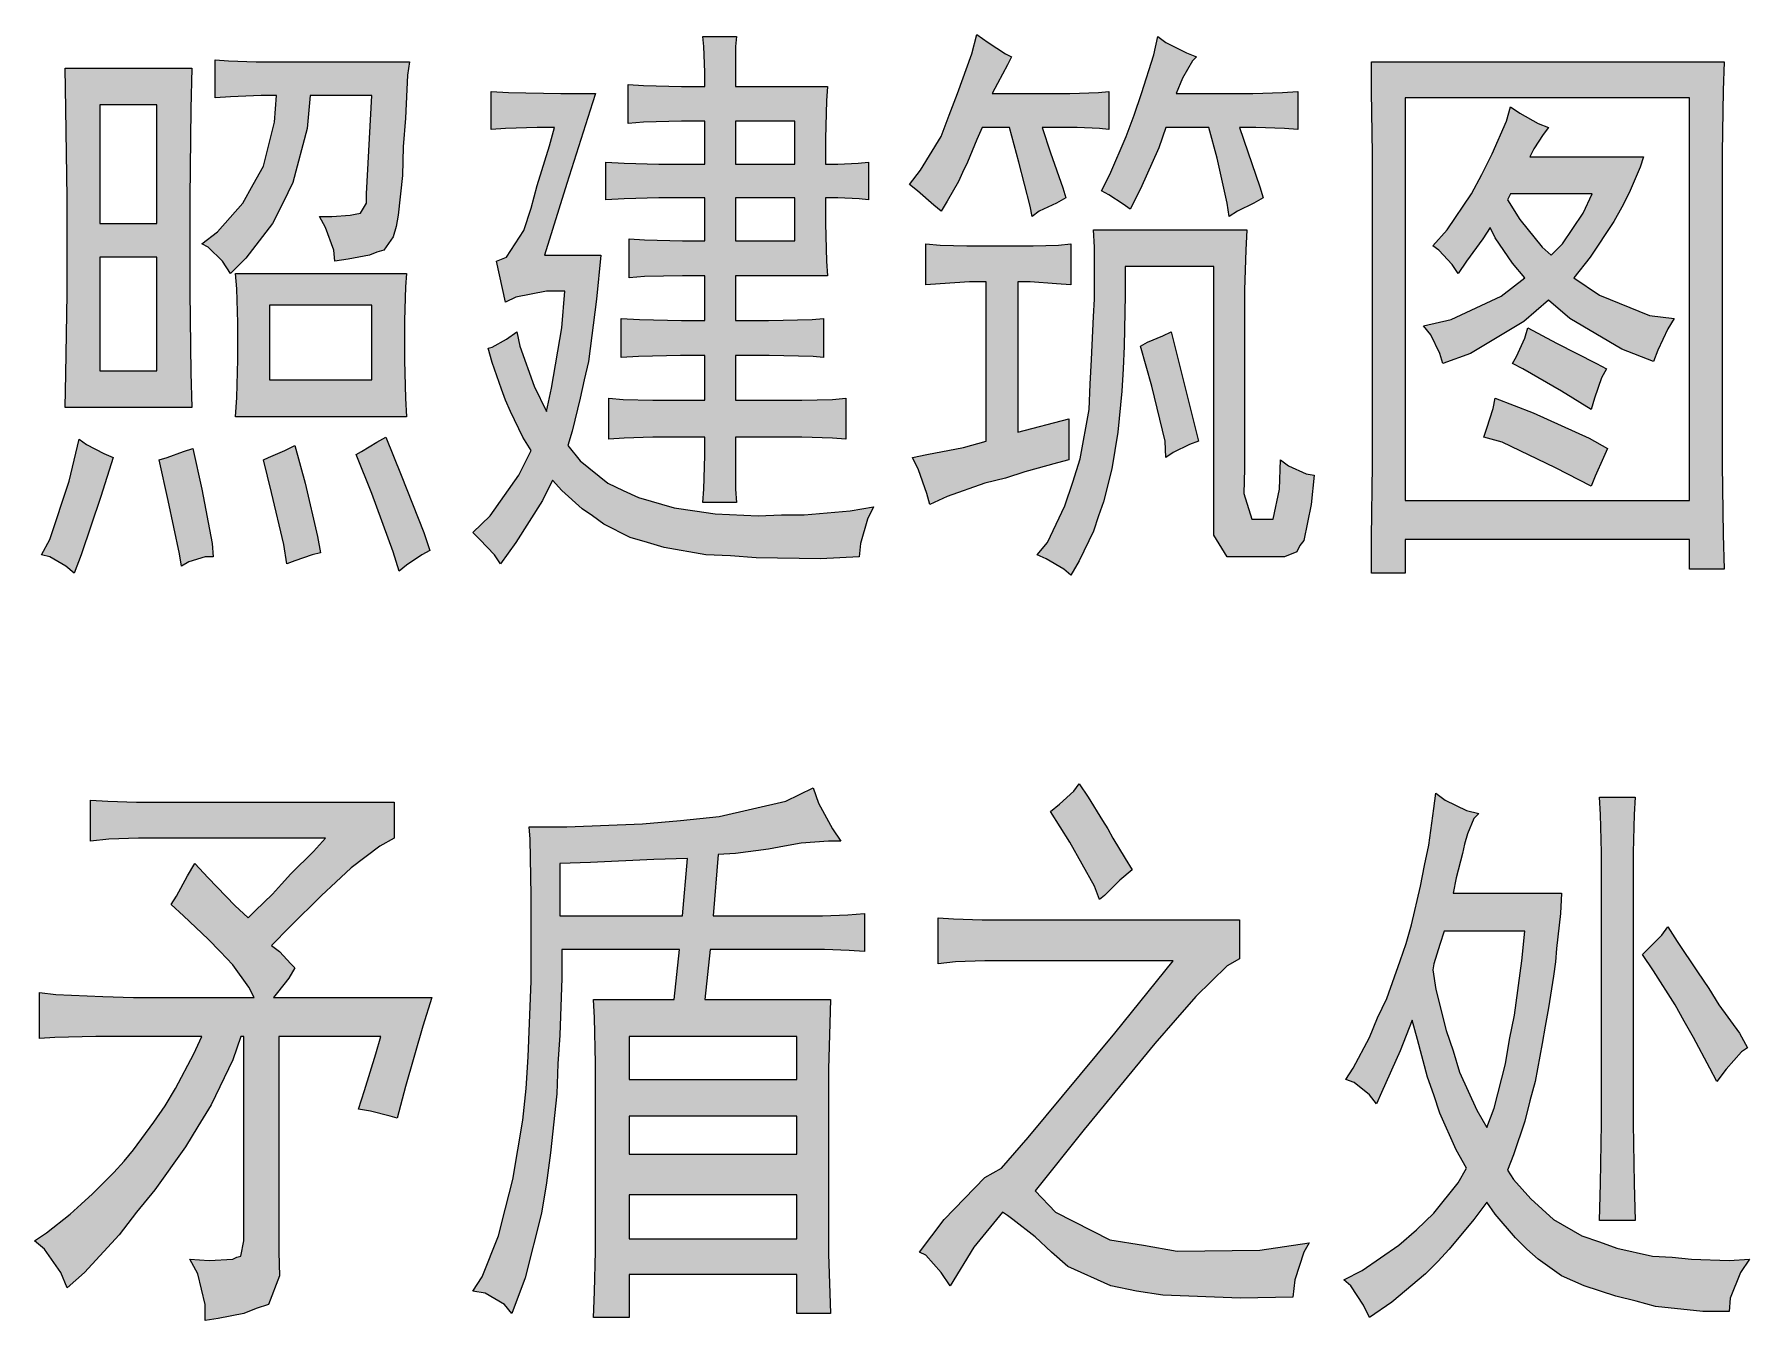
# Model space of a CAD drawing. Header units: millimetres. Extents: x 568 to 57335, y 85 to 28579.
# Drawn here: x 57279.77 to 57292.52, y 28331.09 to 28340.65 of the extents above; entities that cross this region are included whole.
import ezdxf

# ---------------------------------------------------------------- set-up
doc = ezdxf.new("R2010")
doc.units = ezdxf.units.MM

msp = doc.modelspace()

# ---------------------------------------------------------------- hatches: boundary and pattern name
h = msp.add_hatch(color=0)
h.paths.add_polyline_path([(57284.758, 28340.263), (57284.758, 28340.369), (57284.75, 28340.559), (57284.743, 28340.635), (57284.993, 28340.635), (57284.986, 28340.559), (57284.986, 28340.369), (57284.986, 28340.263), (57285.669, 28340.263), (57285.662, 28340.157), (57285.654, 28339.876), (57285.654, 28339.686), (57285.745, 28339.686), (57285.897, 28339.693), (57285.973, 28339.701), (57285.973, 28339.42), (57285.905, 28339.427), (57285.745, 28339.435), (57285.654, 28339.435), (57285.654, 28339.245), (57285.662, 28338.964), (57285.669, 28338.857), (57284.986, 28338.857), (57284.986, 28338.523), (57285.229, 28338.523), (57285.555, 28338.531), (57285.639, 28338.538), (57285.639, 28338.25), (57285.563, 28338.257), (57285.236, 28338.265), (57284.986, 28338.265), (57284.986, 28337.931), (57285.366, 28337.931), (57285.479, 28337.931), (57285.707, 28337.938), (57285.806, 28337.946), (57285.806, 28337.642), (57285.707, 28337.649), (57285.479, 28337.657), (57285.366, 28337.657), (57284.986, 28337.657), (57284.986, 28337.52), (57284.986, 28337.27), (57284.993, 28337.171), (57284.743, 28337.171), (57284.75, 28337.27), (57284.758, 28337.52), (57284.758, 28337.657), (57284.461, 28337.657), (57284.37, 28337.657), (57284.157, 28337.649), (57284.044, 28337.642), (57284.044, 28337.946), (57284.15, 28337.938), (57284.37, 28337.931), (57284.477, 28337.931), (57284.758, 28337.931), (57284.758, 28338.265), (57284.575, 28338.265), (57284.264, 28338.257), (57284.135, 28338.25), (57284.135, 28338.538), (57284.271, 28338.531), (57284.583, 28338.523), (57284.758, 28338.523), (57284.758, 28338.857), (57284.591, 28338.857), (57284.309, 28338.85), (57284.195, 28338.842), (57284.195, 28339.131), (57284.309, 28339.123), (57284.591, 28339.116), (57284.758, 28339.116), (57284.758, 28339.435), (57284.53, 28339.435), (57284.416, 28339.435), (57284.157, 28339.427), (57284.021, 28339.42), (57284.021, 28339.701), (57284.157, 28339.693), (57284.416, 28339.686), (57284.53, 28339.686), (57284.758, 28339.686), (57284.758, 28340.005), (57284.583, 28340.005), (57284.302, 28339.997), (57284.188, 28339.989), (57284.188, 28340.278), (57284.302, 28340.271), (57284.583, 28340.263)])
h.paths.add_polyline_path([(57285.426, 28339.116), (57285.426, 28339.435), (57284.986, 28339.435), (57284.986, 28339.116)])
h.paths.add_polyline_path([(57285.426, 28339.686), (57285.426, 28340.005), (57284.986, 28340.005), (57284.986, 28339.686)])
h = msp.add_hatch(color=0)
h.dxf.hatch_style = 2
h.paths.add_polyline_path([(57287.037, 28340.483), (57287.007, 28340.423), (57286.931, 28340.286), (57286.893, 28340.21), (57287.341, 28340.21), (57287.47, 28340.21), (57287.683, 28340.217), (57287.759, 28340.225), (57287.759, 28339.944), (57287.69, 28339.951), (57287.523, 28339.959), (57287.417, 28339.959), (57287.265, 28339.959), (57287.326, 28339.769), (57287.417, 28339.511), (57287.44, 28339.435), (57287.371, 28339.397), (57287.242, 28339.336), (57287.189, 28339.298), (57287.174, 28339.374), (57287.09, 28339.701), (57287.022, 28339.959), (57286.817, 28339.959), (57286.779, 28339.868), (57286.71, 28339.701), (57286.672, 28339.625), (57286.642, 28339.556), (57286.558, 28339.412), (57286.513, 28339.336), (57286.46, 28339.382), (57286.338, 28339.488), (57286.277, 28339.534), (57286.361, 28339.64), (57286.513, 28339.891), (57286.574, 28340.05), (57286.634, 28340.21), (57286.741, 28340.506), (57286.779, 28340.65), (57286.862, 28340.59), (57286.991, 28340.506)])
h = msp.add_hatch(color=0)
h.dxf.hatch_style = 2
h.paths.add_polyline_path([(57287.918, 28339.351), (57287.865, 28339.389), (57287.759, 28339.458), (57287.706, 28339.488), (57287.766, 28339.61), (57287.888, 28339.891), (57287.949, 28340.05), (57288.002, 28340.21), (57288.093, 28340.499), (57288.123, 28340.635), (57288.184, 28340.59), (57288.336, 28340.514), (57288.412, 28340.483), (57288.382, 28340.453), (57288.306, 28340.324), (57288.26, 28340.21), (57288.716, 28340.21), (57288.83, 28340.21), (57289.05, 28340.217), (57289.164, 28340.225), (57289.164, 28339.944), (57289.065, 28339.951), (57288.853, 28339.959), (57288.731, 28339.959), (57288.792, 28339.777), (57288.883, 28339.518), (57288.906, 28339.435), (57288.838, 28339.397), (57288.716, 28339.336), (57288.655, 28339.298), (57288.64, 28339.397), (57288.564, 28339.731), (57288.503, 28339.959), (57288.184, 28339.959), (57288.131, 28339.807), (57287.994, 28339.503)])
h = msp.add_hatch(color=0)
h.dxf.hatch_style = 2
h.paths.add_polyline_path([(57282.007, 28338.964), (57282, 28339.047), (57281.939, 28339.215), (57281.893, 28339.298), (57281.985, 28339.298), (57282.121, 28339.306), (57282.159, 28339.313), (57282.197, 28339.321), (57282.243, 28339.397), (57282.243, 28339.465), (57282.281, 28340.195), (57281.825, 28340.195), (57281.802, 28339.951), (57281.696, 28339.549), (57281.62, 28339.397), (57281.544, 28339.245), (57281.346, 28338.987), (57281.232, 28338.873), (57281.172, 28338.964), (57281.065, 28339.07), (57281.02, 28339.093), (57281.134, 28339.184), (57281.324, 28339.397), (57281.4, 28339.534), (57281.476, 28339.67), (57281.559, 28339.997), (57281.574, 28340.195), (57281.46, 28340.195), (57281.232, 28340.187), (57281.118, 28340.179), (57281.118, 28340.461), (57281.217, 28340.453), (57281.422, 28340.445), (57281.521, 28340.445), (57282.562, 28340.445), (57282.547, 28340.347), (57282.532, 28340.027), (57282.516, 28339.815), (57282.509, 28339.602), (57282.478, 28339.306), (57282.463, 28339.222), (57282.44, 28339.146), (57282.372, 28339.047), (57282.319, 28339.032), (57282.266, 28339.009), (57282.106, 28338.979)])
h = msp.add_hatch(color=0)
h.paths.add_polyline_path([(57280.944, 28340.4), (57280.936, 28340.096), (57280.929, 28339.435), (57280.929, 28339.078), (57280.929, 28338.736), (57280.936, 28338.136), (57280.944, 28337.877), (57280.002, 28337.877), (57280.009, 28338.128), (57280.017, 28338.721), (57280.017, 28339.078), (57280.017, 28339.435), (57280.009, 28340.096), (57280.002, 28340.4)])
h.paths.add_polyline_path([(57280.685, 28339.245), (57280.685, 28340.126), (57280.26, 28340.126), (57280.26, 28339.245)])
h.paths.add_polyline_path([(57280.685, 28338.151), (57280.685, 28338.994), (57280.26, 28338.994), (57280.26, 28338.151)])
h = msp.add_hatch(color=0)
h.paths.add_polyline_path([(57292.332, 28340.445), (57292.325, 28340.233), (57292.317, 28339.769), (57292.317, 28339.518), (57292.317, 28337.71), (57292.317, 28337.452), (57292.325, 28336.935), (57292.332, 28336.677), (57292.074, 28336.677), (57292.074, 28336.897), (57289.962, 28336.897), (57289.962, 28336.647), (57289.711, 28336.647), (57289.711, 28336.912), (57289.719, 28337.452), (57289.719, 28337.725), (57289.719, 28339.518), (57289.719, 28339.762), (57289.711, 28340.225), (57289.711, 28340.445)])
h.paths.add_polyline_path([(57292.074, 28337.186), (57292.074, 28340.179), (57289.962, 28340.179), (57289.962, 28337.186)])
h = msp.add_hatch(color=0)
h.dxf.hatch_style = 2
h.paths.add_polyline_path([(57283.945, 28340.21), (57283.922, 28340.141), (57283.732, 28339.541), (57283.565, 28339.009), (57283.983, 28339.009), (57283.952, 28338.683), (57283.892, 28338.219), (57283.861, 28338.083), (57283.831, 28337.946), (57283.77, 28337.703), (57283.74, 28337.596), (57283.831, 28337.482), (57284.036, 28337.315), (57284.15, 28337.262), (57284.264, 28337.209), (57284.53, 28337.133), (57284.682, 28337.11), (57284.834, 28337.087), (57285.153, 28337.072), (57285.328, 28337.08), (57285.495, 28337.08), (57285.837, 28337.11), (57286.011, 28337.14), (57285.966, 28337.049), (57285.913, 28336.867), (57285.905, 28336.768), (57285.616, 28336.753), (57285.138, 28336.761), (57284.948, 28336.776), (57284.765, 28336.783), (57284.454, 28336.837), (57284.332, 28336.875), (57284.203, 28336.912), (57284.006, 28337.011), (57283.922, 28337.072), (57283.846, 28337.125), (57283.694, 28337.262), (57283.626, 28337.338), (57283.55, 28337.186), (57283.352, 28336.875), (57283.238, 28336.715), (57283.193, 28336.783), (57283.086, 28336.897), (57283.033, 28336.95), (57283.162, 28337.072), (57283.375, 28337.376), (57283.466, 28337.558), (57283.405, 28337.657), (57283.314, 28337.847), (57283.276, 28337.931), (57283.246, 28338.014), (57283.177, 28338.212), (57283.147, 28338.318), (57283.177, 28338.326), (57283.284, 28338.386), (57283.36, 28338.44), (57283.383, 28338.333), (57283.489, 28338.037), (57283.58, 28337.847), (57283.618, 28338.022), (57283.694, 28338.47), (57283.717, 28338.743), (57283.58, 28338.743), (57283.352, 28338.698), (57283.276, 28338.66), (57283.208, 28338.964), (57283.284, 28338.994), (57283.413, 28339.192), (57283.466, 28339.359), (57283.512, 28339.526), (57283.603, 28339.822), (57283.641, 28339.959), (57283.512, 28339.959), (57283.276, 28339.951), (57283.17, 28339.944), (57283.17, 28340.225), (57283.299, 28340.217), (57283.686, 28340.21)])
h = msp.add_hatch(color=0)
h.paths.add_polyline_path([(57291.026, 28339.959), (57290.988, 28339.906), (57290.919, 28339.8), (57290.889, 28339.739), (57291.732, 28339.739), (57291.709, 28339.663), (57291.626, 28339.473), (57291.573, 28339.366), (57291.512, 28339.26), (57291.337, 28338.994), (57291.216, 28338.842), (57291.406, 28338.713), (57291.778, 28338.561), (57291.96, 28338.538), (57291.915, 28338.462), (57291.839, 28338.303), (57291.808, 28338.219), (57291.573, 28338.31), (57291.185, 28338.538), (57291.026, 28338.675), (57290.843, 28338.516), (57290.448, 28338.28), (57290.243, 28338.204), (57290.22, 28338.28), (57290.152, 28338.417), (57290.099, 28338.485), (57290.304, 28338.531), (57290.676, 28338.706), (57290.851, 28338.842), (57290.76, 28338.949), (57290.631, 28339.139), (57290.593, 28339.215), (57290.539, 28339.131), (57290.418, 28338.964), (57290.357, 28338.873), (57290.311, 28338.941), (57290.213, 28339.047), (57290.167, 28339.078), (57290.273, 28339.199), (57290.456, 28339.465), (57290.532, 28339.61), (57290.608, 28339.762), (57290.714, 28340.005), (57290.745, 28340.111), (57290.813, 28340.065), (57290.95, 28339.989)])
h.paths.add_polyline_path([(57290.722, 28339.42), (57290.813, 28339.275), (57290.98, 28339.07), (57291.048, 28339.009), (57291.132, 28339.093), (57291.284, 28339.321), (57291.352, 28339.465), (57290.745, 28339.465)])
h = msp.add_hatch(color=0)
h.dxf.hatch_style = 2
h.paths.add_polyline_path([(57288.784, 28339.199), (57288.777, 28339.047), (57288.769, 28338.751), (57288.769, 28338.607), (57288.769, 28337.422), (57288.762, 28337.239), (57288.822, 28337.049), (57288.883, 28337.049), (57288.936, 28337.049), (57288.982, 28337.049), (57289.028, 28337.27), (57289.035, 28337.49), (57289.096, 28337.444), (57289.225, 28337.384), (57289.286, 28337.376), (57289.263, 28337.156), (57289.21, 28336.89), (57289.179, 28336.852), (57289.157, 28336.806), (57289.065, 28336.768), (57289.012, 28336.768), (57288.746, 28336.768), (57288.64, 28336.768), (57288.541, 28336.928), (57288.541, 28337.087), (57288.541, 28338.926), (57287.88, 28338.926), (57287.88, 28338.713), (57287.873, 28338.333), (57287.865, 28338.166), (57287.857, 28337.999), (57287.827, 28337.695), (57287.804, 28337.558), (57287.782, 28337.422), (57287.721, 28337.178), (57287.683, 28337.072), (57287.645, 28336.958), (57287.538, 28336.738), (57287.478, 28336.631), (57287.424, 28336.677), (57287.295, 28336.753), (57287.227, 28336.783), (57287.303, 28336.875), (57287.432, 28337.148), (57287.493, 28337.323), (57287.546, 28337.497), (57287.614, 28337.862), (57287.622, 28338.052), (57287.63, 28338.234), (57287.645, 28338.554), (57287.652, 28338.683), (57287.652, 28338.812), (57287.652, 28339.07), (57287.645, 28339.199)])
h = msp.add_hatch(color=0)
h.dxf.hatch_style = 2
h.paths.add_polyline_path([(57287.113, 28339.078), (57287.197, 28339.078), (57287.386, 28339.085), (57287.478, 28339.093), (57287.478, 28338.789), (57287.371, 28338.797), (57287.174, 28338.812), (57287.083, 28338.812), (57287.083, 28337.695), (57287.462, 28337.794), (57287.462, 28337.695), (57287.462, 28337.543), (57287.462, 28337.49), (57287.379, 28337.467), (57287.136, 28337.399), (57286.991, 28337.353), (57286.839, 28337.315), (57286.558, 28337.216), (57286.429, 28337.156), (57286.406, 28337.239), (57286.346, 28337.414), (57286.3, 28337.505), (57286.406, 28337.528), (57286.68, 28337.581), (57286.847, 28337.627), (57286.847, 28338.812), (57286.725, 28338.812), (57286.505, 28338.797), (57286.399, 28338.789), (57286.399, 28339.093), (57286.505, 28339.085), (57286.703, 28339.078), (57286.794, 28339.078)])
h = msp.add_hatch(color=0)
h.paths.add_polyline_path([(57282.539, 28338.873), (57282.532, 28338.774), (57282.524, 28338.523), (57282.524, 28338.371), (57282.524, 28338.227), (57282.532, 28337.946), (57282.539, 28337.809), (57281.27, 28337.809), (57281.278, 28337.953), (57281.286, 28338.234), (57281.286, 28338.371), (57281.286, 28338.508), (57281.278, 28338.759), (57281.27, 28338.873)])
h.paths.add_polyline_path([(57282.281, 28338.083), (57282.281, 28338.637), (57281.521, 28338.637), (57281.521, 28338.083)])
h = msp.add_hatch(color=0)
h.dxf.hatch_style = 2
h.paths.add_polyline_path([(57288.427, 28337.627), (57288.359, 28337.604), (57288.237, 28337.543), (57288.184, 28337.505), (57288.177, 28337.627), (57288.078, 28338.037), (57287.994, 28338.333), (57288.047, 28338.364), (57288.161, 28338.409), (57288.222, 28338.44)])
h = msp.add_hatch(color=0)
h.dxf.hatch_style = 2
h.paths.add_polyline_path([(57290.874, 28338.47), (57291.086, 28338.356), (57291.383, 28338.204), (57291.459, 28338.166), (57291.421, 28338.098), (57291.368, 28337.946), (57291.345, 28337.862), (57291.124, 28337.999), (57290.836, 28338.166), (57290.76, 28338.204), (57290.79, 28338.257), (57290.851, 28338.394)])
h = msp.add_hatch(color=0)
h.dxf.hatch_style = 2
h.paths.add_polyline_path([(57290.631, 28337.946), (57290.912, 28337.839), (57291.33, 28337.649), (57291.466, 28337.573), (57291.436, 28337.505), (57291.375, 28337.368), (57291.345, 28337.292), (57291.079, 28337.429), (57290.684, 28337.619), (57290.547, 28337.657), (57290.57, 28337.725), (57290.615, 28337.87)])
h = msp.add_hatch(color=0)
h.dxf.hatch_style = 2
h.paths.add_polyline_path([(57280.359, 28337.505), (57280.268, 28337.216), (57280.123, 28336.783), (57280.07, 28336.647), (57280.009, 28336.7), (57279.888, 28336.768), (57279.827, 28336.783), (57279.888, 28336.897), (57280.032, 28337.33), (57280.108, 28337.642), (57280.161, 28337.604), (57280.29, 28337.535)])
h = msp.add_hatch(color=0)
h.dxf.hatch_style = 2
h.paths.add_polyline_path([(57282.486, 28336.662), (57282.44, 28336.806), (57282.281, 28337.239), (57282.167, 28337.528), (57282.205, 28337.551), (57282.319, 28337.619), (57282.387, 28337.657), (57282.501, 28337.376), (57282.668, 28336.95), (57282.714, 28336.814), (57282.653, 28336.783), (57282.539, 28336.707)])
h = msp.add_hatch(color=0)
h.dxf.hatch_style = 2
h.paths.add_polyline_path([(57280.951, 28337.573), (57281.02, 28337.27), (57281.096, 28336.867), (57281.103, 28336.768), (57281.043, 28336.768), (57280.921, 28336.73), (57280.868, 28336.7), (57280.853, 28336.791), (57280.769, 28337.186), (57280.701, 28337.49), (57280.761, 28337.505), (57280.883, 28337.551)])
h = msp.add_hatch(color=0)
h.dxf.hatch_style = 2
h.paths.add_polyline_path([(57281.901, 28336.799), (57281.84, 28336.783), (57281.711, 28336.738), (57281.65, 28336.715), (57281.628, 28336.859), (57281.536, 28337.247), (57281.476, 28337.49), (57281.514, 28337.505), (57281.635, 28337.558), (57281.711, 28337.596), (57281.787, 28337.315), (57281.878, 28336.92)])
h = msp.add_hatch(color=0)
h.paths.add_polyline_path([(57283.451, 28334.762), (57283.732, 28334.762), (57284.294, 28334.785), (57284.575, 28334.808), (57284.864, 28334.838), (57285.358, 28334.952), (57285.563, 28335.051), (57285.601, 28334.937), (57285.707, 28334.747), (57285.768, 28334.656), (57285.677, 28334.656), (57285.472, 28334.641), (57285.35, 28334.618), (57285.229, 28334.595), (57284.986, 28334.565), (57284.856, 28334.557), (57284.818, 28334.101), (57285.563, 28334.101), (57285.631, 28334.101), (57285.821, 28334.109), (57285.943, 28334.117), (57285.943, 28333.835), (57285.829, 28333.843), (57285.647, 28333.851), (57285.578, 28333.851), (57284.796, 28333.851), (57284.758, 28333.478), (57285.692, 28333.478), (57285.685, 28333.304), (57285.677, 28332.962), (57285.677, 28332.802), (57285.677, 28331.723), (57285.677, 28331.587), (57285.685, 28331.298), (57285.692, 28331.146), (57285.441, 28331.146), (57285.441, 28331.435), (57284.195, 28331.435), (57284.195, 28331.116), (57283.93, 28331.116), (57283.937, 28331.306), (57283.945, 28331.609), (57283.945, 28331.723), (57283.945, 28332.802), (57283.945, 28333.007), (57283.937, 28333.342), (57283.93, 28333.478), (57284.53, 28333.478), (57284.568, 28333.851), (57283.694, 28333.851), (57283.694, 28333.638), (57283.679, 28333.213), (57283.664, 28333), (57283.656, 28332.779), (57283.61, 28332.339), (57283.58, 28332.118), (57283.542, 28331.891), (57283.421, 28331.412), (57283.322, 28331.146), (57283.269, 28331.214), (57283.124, 28331.298), (57283.033, 28331.313), (57283.101, 28331.419), (57283.223, 28331.723), (57283.276, 28331.929), (57283.329, 28332.141), (57283.405, 28332.582), (57283.428, 28332.817), (57283.443, 28333.053), (57283.466, 28333.615), (57283.466, 28333.934), (57283.466, 28334.253), (57283.459, 28334.671)])
h.paths.add_polyline_path([(57285.441, 28331.701), (57285.441, 28332.027), (57284.195, 28332.027), (57284.195, 28331.701)])
h.paths.add_polyline_path([(57285.441, 28332.886), (57285.441, 28333.205), (57284.195, 28333.205), (57284.195, 28332.886)])
h.paths.add_polyline_path([(57284.591, 28334.101), (57284.629, 28334.527), (57284.378, 28334.519), (57283.907, 28334.496), (57283.679, 28334.489), (57283.679, 28334.101)])
h.paths.add_polyline_path([(57285.441, 28332.331), (57285.441, 28332.612), (57284.195, 28332.612), (57284.195, 28332.331)])
h = msp.add_hatch(color=0)
h.dxf.hatch_style = 2
h.paths.add_polyline_path([(57287.69, 28334.223), (57287.652, 28334.322), (57287.47, 28334.648), (57287.326, 28334.876), (57287.394, 28334.93), (57287.5, 28335.028), (57287.538, 28335.081), (57287.607, 28334.983), (57287.713, 28334.808), (57287.751, 28334.747), (57287.789, 28334.679), (57287.88, 28334.527), (57287.933, 28334.443), (57287.842, 28334.367), (57287.728, 28334.253)])
h = msp.add_hatch(color=0)
h.paths.add_polyline_path([(57290.509, 28334.861), (57290.471, 28334.823), (57290.425, 28334.709), (57290.403, 28334.633), (57290.387, 28334.565), (57290.342, 28334.383), (57290.319, 28334.269), (57291.124, 28334.269), (57291.117, 28334.117), (57291.086, 28333.858), (57291.079, 28333.76), (57291.064, 28333.653), (57291.026, 28333.418), (57291.003, 28333.281), (57290.98, 28333.152), (57290.927, 28332.871), (57290.889, 28332.726), (57290.851, 28332.574), (57290.767, 28332.324), (57290.722, 28332.21), (57290.767, 28332.141), (57290.896, 28331.997), (57290.98, 28331.921), (57291.064, 28331.845), (57291.276, 28331.723), (57291.406, 28331.678), (57291.535, 28331.632), (57291.801, 28331.571), (57291.945, 28331.564), (57292.089, 28331.549), (57292.37, 28331.541), (57292.522, 28331.549), (57292.454, 28331.45), (57292.378, 28331.26), (57292.37, 28331.161), (57292.173, 28331.161), (57291.823, 28331.199), (57291.679, 28331.237), (57291.527, 28331.275), (57291.292, 28331.351), (57291.208, 28331.389), (57291.124, 28331.427), (57290.95, 28331.549), (57290.866, 28331.625), (57290.783, 28331.708), (57290.631, 28331.883), (57290.57, 28331.974), (57290.471, 28331.845), (57290.289, 28331.625), (57290.205, 28331.533), (57290.114, 28331.442), (57289.863, 28331.23), (57289.696, 28331.116), (57289.651, 28331.207), (57289.559, 28331.351), (57289.506, 28331.397), (57289.643, 28331.465), (57289.916, 28331.655), (57290.046, 28331.769), (57290.175, 28331.891), (57290.357, 28332.118), (57290.418, 28332.225), (57290.342, 28332.362), (57290.22, 28332.635), (57290.175, 28332.772), (57290.129, 28332.901), (57290.053, 28333.182), (57290.015, 28333.326), (57289.924, 28333.099), (57289.787, 28332.787), (57289.749, 28332.703), (57289.696, 28332.772), (57289.582, 28332.863), (57289.521, 28332.886), (57289.575, 28332.969), (57289.696, 28333.197), (57289.757, 28333.342), (57289.825, 28333.486), (57289.924, 28333.767), (57289.97, 28333.896), (57290.008, 28334.033), (57290.076, 28334.322), (57290.106, 28334.474), (57290.137, 28334.626), (57290.175, 28334.899), (57290.19, 28335.013), (57290.258, 28334.96), (57290.418, 28334.884)])
h.paths.add_polyline_path([(57290.167, 28333.699), (57290.19, 28333.554), (57290.266, 28333.25), (57290.319, 28333.099), (57290.365, 28332.939), (57290.494, 28332.658), (57290.57, 28332.529), (57290.623, 28332.673), (57290.707, 28333), (57290.737, 28333.182), (57290.775, 28333.364), (57290.828, 28333.767), (57290.851, 28333.987), (57290.251, 28333.987), (57290.22, 28333.889), (57290.175, 28333.744)])
h = msp.add_hatch(color=0)
h.dxf.hatch_style = 2
h.paths.add_polyline_path([(57291.671, 28334.983), (57291.664, 28334.854), (57291.656, 28334.572), (57291.656, 28334.421), (57291.656, 28332.734), (57291.656, 28332.559), (57291.664, 28332.111), (57291.671, 28331.837), (57291.406, 28331.837), (57291.413, 28332.111), (57291.421, 28332.559), (57291.421, 28332.734), (57291.421, 28334.421), (57291.421, 28334.572), (57291.413, 28334.854), (57291.406, 28334.983)])
h = msp.add_hatch(color=0)
h.dxf.hatch_style = 2
h.paths.add_polyline_path([(57281.59, 28333.205), (57281.59, 28331.602), (57281.597, 28331.427), (57281.514, 28331.214), (57281.422, 28331.184), (57281.331, 28331.146), (57281.141, 28331.108), (57281.043, 28331.093), (57281.043, 28331.214), (57280.989, 28331.442), (57280.929, 28331.549), (57281.073, 28331.541), (57281.248, 28331.549), (57281.278, 28331.564), (57281.308, 28331.571), (57281.331, 28331.685), (57281.331, 28331.792), (57281.331, 28333.205), (57281.308, 28333.205), (57281.248, 28333.03), (57281.088, 28332.696), (57280.989, 28332.536), (57280.898, 28332.384), (57280.67, 28332.065), (57280.533, 28331.898), (57280.404, 28331.731), (57280.146, 28331.45), (57280.017, 28331.336), (57279.971, 28331.45), (57279.85, 28331.625), (57279.774, 28331.685), (57279.865, 28331.746), (57280.04, 28331.883), (57280.123, 28331.959), (57280.207, 28332.035), (57280.366, 28332.194), (57280.442, 28332.278), (57280.511, 28332.362), (57280.663, 28332.567), (57280.746, 28332.688), (57280.822, 28332.817), (57280.959, 28333.076), (57281.02, 28333.205), (57280.412, 28333.205), (57280.23, 28333.205), (57279.926, 28333.197), (57279.812, 28333.19), (57279.812, 28333.532), (57279.933, 28333.516), (57280.283, 28333.501), (57280.511, 28333.494), (57281.407, 28333.494), (57281.369, 28333.57), (57281.248, 28333.737), (57281.156, 28333.835), (57281.065, 28333.927), (57280.883, 28334.101), (57280.792, 28334.185), (57280.83, 28334.246), (57280.913, 28334.398), (57280.967, 28334.489), (57281.065, 28334.383), (57281.263, 28334.177), (57281.362, 28334.086), (57281.415, 28334.139), (57281.544, 28334.261), (57281.612, 28334.337), (57281.681, 28334.413), (57281.848, 28334.58), (57281.939, 28334.679), (57280.64, 28334.679), (57280.549, 28334.679), (57280.328, 28334.671), (57280.192, 28334.656), (57280.192, 28334.96), (57280.321, 28334.952), (57280.533, 28334.945), (57280.625, 28334.945), (57282.448, 28334.945), (57282.448, 28334.679), (57282.342, 28334.618), (57282.129, 28334.458), (57282.015, 28334.352), (57281.909, 28334.253), (57281.673, 28334.018), (57281.536, 28333.881), (57281.597, 28333.835), (57281.681, 28333.744), (57281.711, 28333.714), (57281.666, 28333.638), (57281.582, 28333.532), (57281.552, 28333.494), (57282.729, 28333.494), (57282.661, 28333.281), (57282.532, 28332.833), (57282.471, 28332.597), (57282.418, 28332.612), (57282.273, 28332.65), (57282.182, 28332.665), (57282.228, 28332.802), (57282.311, 28333.076), (57282.349, 28333.205)])
h = msp.add_hatch(color=0)
h.dxf.hatch_style = 2
h.paths.add_polyline_path([(57286.931, 28333.767), (57286.839, 28333.767), (57286.619, 28333.76), (57286.49, 28333.744), (57286.49, 28334.086), (57286.604, 28334.079), (57286.817, 28334.071), (57286.923, 28334.071), (57288.731, 28334.071), (57288.731, 28333.782), (57288.64, 28333.729), (57288.405, 28333.501), (57288.253, 28333.326), (57288.101, 28333.152), (57287.576, 28332.514), (57287.212, 28332.058), (57287.364, 28331.898), (57287.766, 28331.693), (57288.017, 28331.655), (57288.268, 28331.609), (57288.883, 28331.617), (57289.248, 28331.67), (57289.21, 28331.602), (57289.141, 28331.397), (57289.126, 28331.268), (57288.739, 28331.26), (57288.161, 28331.283), (57287.964, 28331.313), (57287.774, 28331.351), (57287.455, 28331.495), (57287.333, 28331.602), (57287.212, 28331.716), (57287.045, 28331.845), (57287.007, 28331.875), (57286.969, 28331.898), (57286.756, 28331.64), (57286.581, 28331.351), (57286.513, 28331.45), (57286.399, 28331.579), (57286.353, 28331.602), (57286.536, 28331.845), (57286.839, 28332.156), (57286.961, 28332.225), (57287.159, 28332.453), (57287.804, 28333.228), (57288.237, 28333.767)])
h = msp.add_hatch(color=0)
h.dxf.hatch_style = 2
h.paths.add_polyline_path([(57291.915, 28334.018), (57291.983, 28333.911), (57292.135, 28333.684), (57292.218, 28333.562), (57292.294, 28333.44), (57292.446, 28333.228), (57292.507, 28333.121), (57292.462, 28333.091), (57292.348, 28332.962), (57292.279, 28332.871), (57292.226, 28332.969), (57292.104, 28333.197), (57292.036, 28333.319), (57291.968, 28333.44), (57291.808, 28333.691), (57291.725, 28333.813), (57291.77, 28333.858), (57291.869, 28333.957)])

# ---------------------------------------------------------------- linework, layer by layer
at = {"color": 0, "lineweight": 0}
for points in [[(57284.758, 28340.263), (57284.758, 28340.369), (57284.75, 28340.559), (57284.743, 28340.635), (57284.993, 28340.635), (57284.986, 28340.559), (57284.986, 28340.369), (57284.986, 28340.263), (57285.669, 28340.263), (57285.662, 28340.157), (57285.654, 28339.876), (57285.654, 28339.686), (57285.745, 28339.686), (57285.897, 28339.693), (57285.973, 28339.701), (57285.973, 28339.42), (57285.905, 28339.427), (57285.745, 28339.435), (57285.654, 28339.435), (57285.654, 28339.245), (57285.662, 28338.964), (57285.669, 28338.857), (57284.986, 28338.857), (57284.986, 28338.523), (57285.229, 28338.523), (57285.555, 28338.531), (57285.639, 28338.538), (57285.639, 28338.25), (57285.563, 28338.257), (57285.236, 28338.265), (57284.986, 28338.265), (57284.986, 28337.931), (57285.366, 28337.931), (57285.479, 28337.931), (57285.707, 28337.938), (57285.806, 28337.946), (57285.806, 28337.642), (57285.707, 28337.649), (57285.479, 28337.657), (57285.366, 28337.657), (57284.986, 28337.657), (57284.986, 28337.52), (57284.986, 28337.27), (57284.993, 28337.171), (57284.743, 28337.171), (57284.75, 28337.27), (57284.758, 28337.52), (57284.758, 28337.657), (57284.461, 28337.657), (57284.37, 28337.657), (57284.157, 28337.649), (57284.044, 28337.642), (57284.044, 28337.946), (57284.15, 28337.938), (57284.37, 28337.931), (57284.477, 28337.931), (57284.758, 28337.931), (57284.758, 28338.265), (57284.575, 28338.265), (57284.264, 28338.257), (57284.135, 28338.25), (57284.135, 28338.538), (57284.271, 28338.531), (57284.583, 28338.523), (57284.758, 28338.523), (57284.758, 28338.857), (57284.591, 28338.857), (57284.309, 28338.85), (57284.195, 28338.842), (57284.195, 28339.131), (57284.309, 28339.123), (57284.591, 28339.116), (57284.758, 28339.116), (57284.758, 28339.435), (57284.53, 28339.435), (57284.416, 28339.435), (57284.157, 28339.427), (57284.021, 28339.42), (57284.021, 28339.701), (57284.157, 28339.693), (57284.416, 28339.686), (57284.53, 28339.686), (57284.758, 28339.686), (57284.758, 28340.005), (57284.583, 28340.005), (57284.302, 28339.997), (57284.188, 28339.989), (57284.188, 28340.278), (57284.302, 28340.271), (57284.583, 28340.263)], [(57287.037, 28340.483), (57287.007, 28340.423), (57286.931, 28340.286), (57286.893, 28340.21), (57287.341, 28340.21), (57287.47, 28340.21), (57287.683, 28340.217), (57287.759, 28340.225), (57287.759, 28339.944), (57287.69, 28339.951), (57287.523, 28339.959), (57287.417, 28339.959), (57287.265, 28339.959), (57287.326, 28339.769), (57287.417, 28339.511), (57287.44, 28339.435), (57287.371, 28339.397), (57287.242, 28339.336), (57287.189, 28339.298), (57287.174, 28339.374), (57287.09, 28339.701), (57287.022, 28339.959), (57286.817, 28339.959), (57286.779, 28339.868), (57286.71, 28339.701), (57286.672, 28339.625), (57286.642, 28339.556), (57286.558, 28339.412), (57286.513, 28339.336), (57286.46, 28339.382), (57286.338, 28339.488), (57286.277, 28339.534), (57286.361, 28339.64), (57286.513, 28339.891), (57286.574, 28340.05), (57286.634, 28340.21), (57286.741, 28340.506), (57286.779, 28340.65), (57286.862, 28340.59), (57286.991, 28340.506)], [(57287.918, 28339.351), (57287.865, 28339.389), (57287.759, 28339.458), (57287.706, 28339.488), (57287.766, 28339.61), (57287.888, 28339.891), (57287.949, 28340.05), (57288.002, 28340.21), (57288.093, 28340.499), (57288.123, 28340.635), (57288.184, 28340.59), (57288.336, 28340.514), (57288.412, 28340.483), (57288.382, 28340.453), (57288.306, 28340.324), (57288.26, 28340.21), (57288.716, 28340.21), (57288.83, 28340.21), (57289.05, 28340.217), (57289.164, 28340.225), (57289.164, 28339.944), (57289.065, 28339.951), (57288.853, 28339.959), (57288.731, 28339.959), (57288.792, 28339.777), (57288.883, 28339.518), (57288.906, 28339.435), (57288.838, 28339.397), (57288.716, 28339.336), (57288.655, 28339.298), (57288.64, 28339.397), (57288.564, 28339.731), (57288.503, 28339.959), (57288.184, 28339.959), (57288.131, 28339.807), (57287.994, 28339.503)], [(57282.007, 28338.964), (57282, 28339.047), (57281.939, 28339.215), (57281.893, 28339.298), (57281.985, 28339.298), (57282.121, 28339.306), (57282.159, 28339.313), (57282.197, 28339.321), (57282.243, 28339.397), (57282.243, 28339.465), (57282.281, 28340.195), (57281.825, 28340.195), (57281.802, 28339.951), (57281.696, 28339.549), (57281.62, 28339.397), (57281.544, 28339.245), (57281.346, 28338.987), (57281.232, 28338.873), (57281.172, 28338.964), (57281.065, 28339.07), (57281.02, 28339.093), (57281.134, 28339.184), (57281.324, 28339.397), (57281.4, 28339.534), (57281.476, 28339.67), (57281.559, 28339.997), (57281.574, 28340.195), (57281.46, 28340.195), (57281.232, 28340.187), (57281.118, 28340.179), (57281.118, 28340.461), (57281.217, 28340.453), (57281.422, 28340.445), (57281.521, 28340.445), (57282.562, 28340.445), (57282.547, 28340.347), (57282.532, 28340.027), (57282.516, 28339.815), (57282.509, 28339.602), (57282.478, 28339.306), (57282.463, 28339.222), (57282.44, 28339.146), (57282.372, 28339.047), (57282.319, 28339.032), (57282.266, 28339.009), (57282.106, 28338.979)], [(57280.944, 28340.4), (57280.936, 28340.096), (57280.929, 28339.435), (57280.929, 28339.078), (57280.929, 28338.736), (57280.936, 28338.136), (57280.944, 28337.877), (57280.002, 28337.877), (57280.009, 28338.128), (57280.017, 28338.721), (57280.017, 28339.078), (57280.017, 28339.435), (57280.009, 28340.096), (57280.002, 28340.4)], [(57292.332, 28340.445), (57292.325, 28340.233), (57292.317, 28339.769), (57292.317, 28339.518), (57292.317, 28337.71), (57292.317, 28337.452), (57292.325, 28336.935), (57292.332, 28336.677), (57292.074, 28336.677), (57292.074, 28336.897), (57289.962, 28336.897), (57289.962, 28336.647), (57289.711, 28336.647), (57289.711, 28336.912), (57289.719, 28337.452), (57289.719, 28337.725), (57289.719, 28339.518), (57289.719, 28339.762), (57289.711, 28340.225), (57289.711, 28340.445)], [(57283.945, 28340.21), (57283.922, 28340.141), (57283.732, 28339.541), (57283.565, 28339.009), (57283.983, 28339.009), (57283.952, 28338.683), (57283.892, 28338.219), (57283.861, 28338.083), (57283.831, 28337.946), (57283.77, 28337.703), (57283.74, 28337.596), (57283.831, 28337.482), (57284.036, 28337.315), (57284.15, 28337.262), (57284.264, 28337.209), (57284.53, 28337.133), (57284.682, 28337.11), (57284.834, 28337.087), (57285.153, 28337.072), (57285.328, 28337.08), (57285.495, 28337.08), (57285.837, 28337.11), (57286.011, 28337.14), (57285.966, 28337.049), (57285.913, 28336.867), (57285.905, 28336.768), (57285.616, 28336.753), (57285.138, 28336.761), (57284.948, 28336.776), (57284.765, 28336.783), (57284.454, 28336.837), (57284.332, 28336.875), (57284.203, 28336.912), (57284.006, 28337.011), (57283.922, 28337.072), (57283.846, 28337.125), (57283.694, 28337.262), (57283.626, 28337.338), (57283.55, 28337.186), (57283.352, 28336.875), (57283.238, 28336.715), (57283.193, 28336.783), (57283.086, 28336.897), (57283.033, 28336.95), (57283.162, 28337.072), (57283.375, 28337.376), (57283.466, 28337.558), (57283.405, 28337.657), (57283.314, 28337.847), (57283.276, 28337.931), (57283.246, 28338.014), (57283.177, 28338.212), (57283.147, 28338.318), (57283.177, 28338.326), (57283.284, 28338.386), (57283.36, 28338.44), (57283.383, 28338.333), (57283.489, 28338.037), (57283.58, 28337.847), (57283.618, 28338.022), (57283.694, 28338.47), (57283.717, 28338.743), (57283.58, 28338.743), (57283.352, 28338.698), (57283.276, 28338.66), (57283.208, 28338.964), (57283.284, 28338.994), (57283.413, 28339.192), (57283.466, 28339.359), (57283.512, 28339.526), (57283.603, 28339.822), (57283.641, 28339.959), (57283.512, 28339.959), (57283.276, 28339.951), (57283.17, 28339.944), (57283.17, 28340.225), (57283.299, 28340.217), (57283.686, 28340.21)], [(57280.685, 28339.245), (57280.685, 28340.126), (57280.26, 28340.126), (57280.26, 28339.245)], [(57292.074, 28337.186), (57292.074, 28340.179), (57289.962, 28340.179), (57289.962, 28337.186)], [(57291.026, 28339.959), (57290.988, 28339.906), (57290.919, 28339.8), (57290.889, 28339.739), (57291.732, 28339.739), (57291.709, 28339.663), (57291.626, 28339.473), (57291.573, 28339.366), (57291.512, 28339.26), (57291.337, 28338.994), (57291.216, 28338.842), (57291.406, 28338.713), (57291.778, 28338.561), (57291.96, 28338.538), (57291.915, 28338.462), (57291.839, 28338.303), (57291.808, 28338.219), (57291.573, 28338.31), (57291.185, 28338.538), (57291.026, 28338.675), (57290.843, 28338.516), (57290.448, 28338.28), (57290.243, 28338.204), (57290.22, 28338.28), (57290.152, 28338.417), (57290.099, 28338.485), (57290.304, 28338.531), (57290.676, 28338.706), (57290.851, 28338.842), (57290.76, 28338.949), (57290.631, 28339.139), (57290.593, 28339.215), (57290.539, 28339.131), (57290.418, 28338.964), (57290.357, 28338.873), (57290.311, 28338.941), (57290.213, 28339.047), (57290.167, 28339.078), (57290.273, 28339.199), (57290.456, 28339.465), (57290.532, 28339.61), (57290.608, 28339.762), (57290.714, 28340.005), (57290.745, 28340.111), (57290.813, 28340.065), (57290.95, 28339.989)], [(57285.426, 28339.686), (57285.426, 28340.005), (57284.986, 28340.005), (57284.986, 28339.686)], [(57285.426, 28339.116), (57285.426, 28339.435), (57284.986, 28339.435), (57284.986, 28339.116)], [(57290.722, 28339.42), (57290.813, 28339.275), (57290.98, 28339.07), (57291.048, 28339.009), (57291.132, 28339.093), (57291.284, 28339.321), (57291.352, 28339.465), (57290.745, 28339.465)], [(57288.784, 28339.199), (57288.777, 28339.047), (57288.769, 28338.751), (57288.769, 28338.607), (57288.769, 28337.422), (57288.762, 28337.239), (57288.822, 28337.049), (57288.883, 28337.049), (57288.936, 28337.049), (57288.982, 28337.049), (57289.028, 28337.27), (57289.035, 28337.49), (57289.096, 28337.444), (57289.225, 28337.384), (57289.286, 28337.376), (57289.263, 28337.156), (57289.21, 28336.89), (57289.179, 28336.852), (57289.157, 28336.806), (57289.065, 28336.768), (57289.012, 28336.768), (57288.746, 28336.768), (57288.64, 28336.768), (57288.541, 28336.928), (57288.541, 28337.087), (57288.541, 28338.926), (57287.88, 28338.926), (57287.88, 28338.713), (57287.873, 28338.333), (57287.865, 28338.166), (57287.857, 28337.999), (57287.827, 28337.695), (57287.804, 28337.558), (57287.782, 28337.422), (57287.721, 28337.178), (57287.683, 28337.072), (57287.645, 28336.958), (57287.538, 28336.738), (57287.478, 28336.631), (57287.424, 28336.677), (57287.295, 28336.753), (57287.227, 28336.783), (57287.303, 28336.875), (57287.432, 28337.148), (57287.493, 28337.323), (57287.546, 28337.497), (57287.614, 28337.862), (57287.622, 28338.052), (57287.63, 28338.234), (57287.645, 28338.554), (57287.652, 28338.683), (57287.652, 28338.812), (57287.652, 28339.07), (57287.645, 28339.199)], [(57287.113, 28339.078), (57287.197, 28339.078), (57287.386, 28339.085), (57287.478, 28339.093), (57287.478, 28338.789), (57287.371, 28338.797), (57287.174, 28338.812), (57287.083, 28338.812), (57287.083, 28337.695), (57287.462, 28337.794), (57287.462, 28337.695), (57287.462, 28337.543), (57287.462, 28337.49), (57287.379, 28337.467), (57287.136, 28337.399), (57286.991, 28337.353), (57286.839, 28337.315), (57286.558, 28337.216), (57286.429, 28337.156), (57286.406, 28337.239), (57286.346, 28337.414), (57286.3, 28337.505), (57286.406, 28337.528), (57286.68, 28337.581), (57286.847, 28337.627), (57286.847, 28338.812), (57286.725, 28338.812), (57286.505, 28338.797), (57286.399, 28338.789), (57286.399, 28339.093), (57286.505, 28339.085), (57286.703, 28339.078), (57286.794, 28339.078)], [(57280.685, 28338.151), (57280.685, 28338.994), (57280.26, 28338.994), (57280.26, 28338.151)], [(57282.539, 28338.873), (57282.532, 28338.774), (57282.524, 28338.523), (57282.524, 28338.371), (57282.524, 28338.227), (57282.532, 28337.946), (57282.539, 28337.809), (57281.27, 28337.809), (57281.278, 28337.953), (57281.286, 28338.234), (57281.286, 28338.371), (57281.286, 28338.508), (57281.278, 28338.759), (57281.27, 28338.873)], [(57282.281, 28338.083), (57282.281, 28338.637), (57281.521, 28338.637), (57281.521, 28338.083)], [(57288.427, 28337.627), (57288.359, 28337.604), (57288.237, 28337.543), (57288.184, 28337.505), (57288.177, 28337.627), (57288.078, 28338.037), (57287.994, 28338.333), (57288.047, 28338.364), (57288.161, 28338.409), (57288.222, 28338.44)], [(57290.874, 28338.47), (57291.086, 28338.356), (57291.383, 28338.204), (57291.459, 28338.166), (57291.421, 28338.098), (57291.368, 28337.946), (57291.345, 28337.862), (57291.124, 28337.999), (57290.836, 28338.166), (57290.76, 28338.204), (57290.79, 28338.257), (57290.851, 28338.394)], [(57290.631, 28337.946), (57290.912, 28337.839), (57291.33, 28337.649), (57291.466, 28337.573), (57291.436, 28337.505), (57291.375, 28337.368), (57291.345, 28337.292), (57291.079, 28337.429), (57290.684, 28337.619), (57290.547, 28337.657), (57290.57, 28337.725), (57290.615, 28337.87)], [(57280.359, 28337.505), (57280.268, 28337.216), (57280.123, 28336.783), (57280.07, 28336.647), (57280.009, 28336.7), (57279.888, 28336.768), (57279.827, 28336.783), (57279.888, 28336.897), (57280.032, 28337.33), (57280.108, 28337.642), (57280.161, 28337.604), (57280.29, 28337.535)], [(57282.486, 28336.662), (57282.44, 28336.806), (57282.281, 28337.239), (57282.167, 28337.528), (57282.205, 28337.551), (57282.319, 28337.619), (57282.387, 28337.657), (57282.501, 28337.376), (57282.668, 28336.95), (57282.714, 28336.814), (57282.653, 28336.783), (57282.539, 28336.707)], [(57280.951, 28337.573), (57281.02, 28337.27), (57281.096, 28336.867), (57281.103, 28336.768), (57281.043, 28336.768), (57280.921, 28336.73), (57280.868, 28336.7), (57280.853, 28336.791), (57280.769, 28337.186), (57280.701, 28337.49), (57280.761, 28337.505), (57280.883, 28337.551)], [(57281.901, 28336.799), (57281.84, 28336.783), (57281.711, 28336.738), (57281.65, 28336.715), (57281.628, 28336.859), (57281.536, 28337.247), (57281.476, 28337.49), (57281.514, 28337.505), (57281.635, 28337.558), (57281.711, 28337.596), (57281.787, 28337.315), (57281.878, 28336.92)], [(57283.451, 28334.762), (57283.732, 28334.762), (57284.294, 28334.785), (57284.575, 28334.808), (57284.864, 28334.838), (57285.358, 28334.952), (57285.563, 28335.051), (57285.601, 28334.937), (57285.707, 28334.747), (57285.768, 28334.656), (57285.677, 28334.656), (57285.472, 28334.641), (57285.35, 28334.618), (57285.229, 28334.595), (57284.986, 28334.565), (57284.856, 28334.557), (57284.818, 28334.101), (57285.563, 28334.101), (57285.631, 28334.101), (57285.821, 28334.109), (57285.943, 28334.117), (57285.943, 28333.835), (57285.829, 28333.843), (57285.647, 28333.851), (57285.578, 28333.851), (57284.796, 28333.851), (57284.758, 28333.478), (57285.692, 28333.478), (57285.685, 28333.304), (57285.677, 28332.962), (57285.677, 28332.802), (57285.677, 28331.723), (57285.677, 28331.587), (57285.685, 28331.298), (57285.692, 28331.146), (57285.441, 28331.146), (57285.441, 28331.435), (57284.195, 28331.435), (57284.195, 28331.116), (57283.93, 28331.116), (57283.937, 28331.306), (57283.945, 28331.609), (57283.945, 28331.723), (57283.945, 28332.802), (57283.945, 28333.007), (57283.937, 28333.342), (57283.93, 28333.478), (57284.53, 28333.478), (57284.568, 28333.851), (57283.694, 28333.851), (57283.694, 28333.638), (57283.679, 28333.213), (57283.664, 28333), (57283.656, 28332.779), (57283.61, 28332.339), (57283.58, 28332.118), (57283.542, 28331.891), (57283.421, 28331.412), (57283.322, 28331.146), (57283.269, 28331.214), (57283.124, 28331.298), (57283.033, 28331.313), (57283.101, 28331.419), (57283.223, 28331.723), (57283.276, 28331.929), (57283.329, 28332.141), (57283.405, 28332.582), (57283.428, 28332.817), (57283.443, 28333.053), (57283.466, 28333.615), (57283.466, 28333.934), (57283.466, 28334.253), (57283.459, 28334.671)], [(57287.69, 28334.223), (57287.652, 28334.322), (57287.47, 28334.648), (57287.326, 28334.876), (57287.394, 28334.93), (57287.5, 28335.028), (57287.538, 28335.081), (57287.607, 28334.983), (57287.713, 28334.808), (57287.751, 28334.747), (57287.789, 28334.679), (57287.88, 28334.527), (57287.933, 28334.443), (57287.842, 28334.367), (57287.728, 28334.253)], [(57290.509, 28334.861), (57290.471, 28334.823), (57290.425, 28334.709), (57290.403, 28334.633), (57290.387, 28334.565), (57290.342, 28334.383), (57290.319, 28334.269), (57291.124, 28334.269), (57291.117, 28334.117), (57291.086, 28333.858), (57291.079, 28333.76), (57291.064, 28333.653), (57291.026, 28333.418), (57291.003, 28333.281), (57290.98, 28333.152), (57290.927, 28332.871), (57290.889, 28332.726), (57290.851, 28332.574), (57290.767, 28332.324), (57290.722, 28332.21), (57290.767, 28332.141), (57290.896, 28331.997), (57290.98, 28331.921), (57291.064, 28331.845), (57291.276, 28331.723), (57291.406, 28331.678), (57291.535, 28331.632), (57291.801, 28331.571), (57291.945, 28331.564), (57292.089, 28331.549), (57292.37, 28331.541), (57292.522, 28331.549), (57292.454, 28331.45), (57292.378, 28331.26), (57292.37, 28331.161), (57292.173, 28331.161), (57291.823, 28331.199), (57291.679, 28331.237), (57291.527, 28331.275), (57291.292, 28331.351), (57291.208, 28331.389), (57291.124, 28331.427), (57290.95, 28331.549), (57290.866, 28331.625), (57290.783, 28331.708), (57290.631, 28331.883), (57290.57, 28331.974), (57290.471, 28331.845), (57290.289, 28331.625), (57290.205, 28331.533), (57290.114, 28331.442), (57289.863, 28331.23), (57289.696, 28331.116), (57289.651, 28331.207), (57289.559, 28331.351), (57289.506, 28331.397), (57289.643, 28331.465), (57289.916, 28331.655), (57290.046, 28331.769), (57290.175, 28331.891), (57290.357, 28332.118), (57290.418, 28332.225), (57290.342, 28332.362), (57290.22, 28332.635), (57290.175, 28332.772), (57290.129, 28332.901), (57290.053, 28333.182), (57290.015, 28333.326), (57289.924, 28333.099), (57289.787, 28332.787), (57289.749, 28332.703), (57289.696, 28332.772), (57289.582, 28332.863), (57289.521, 28332.886), (57289.575, 28332.969), (57289.696, 28333.197), (57289.757, 28333.342), (57289.825, 28333.486), (57289.924, 28333.767), (57289.97, 28333.896), (57290.008, 28334.033), (57290.076, 28334.322), (57290.106, 28334.474), (57290.137, 28334.626), (57290.175, 28334.899), (57290.19, 28335.013), (57290.258, 28334.96), (57290.418, 28334.884)], [(57291.671, 28334.983), (57291.664, 28334.854), (57291.656, 28334.572), (57291.656, 28334.421), (57291.656, 28332.734), (57291.656, 28332.559), (57291.664, 28332.111), (57291.671, 28331.837), (57291.406, 28331.837), (57291.413, 28332.111), (57291.421, 28332.559), (57291.421, 28332.734), (57291.421, 28334.421), (57291.421, 28334.572), (57291.413, 28334.854), (57291.406, 28334.983)], [(57281.59, 28333.205), (57281.59, 28331.602), (57281.597, 28331.427), (57281.514, 28331.214), (57281.422, 28331.184), (57281.331, 28331.146), (57281.141, 28331.108), (57281.043, 28331.093), (57281.043, 28331.214), (57280.989, 28331.442), (57280.929, 28331.549), (57281.073, 28331.541), (57281.248, 28331.549), (57281.278, 28331.564), (57281.308, 28331.571), (57281.331, 28331.685), (57281.331, 28331.792), (57281.331, 28333.205), (57281.308, 28333.205), (57281.248, 28333.03), (57281.088, 28332.696), (57280.989, 28332.536), (57280.898, 28332.384), (57280.67, 28332.065), (57280.533, 28331.898), (57280.404, 28331.731), (57280.146, 28331.45), (57280.017, 28331.336), (57279.971, 28331.45), (57279.85, 28331.625), (57279.774, 28331.685), (57279.865, 28331.746), (57280.04, 28331.883), (57280.123, 28331.959), (57280.207, 28332.035), (57280.366, 28332.194), (57280.442, 28332.278), (57280.511, 28332.362), (57280.663, 28332.567), (57280.746, 28332.688), (57280.822, 28332.817), (57280.959, 28333.076), (57281.02, 28333.205), (57280.412, 28333.205), (57280.23, 28333.205), (57279.926, 28333.197), (57279.812, 28333.19), (57279.812, 28333.532), (57279.933, 28333.516), (57280.283, 28333.501), (57280.511, 28333.494), (57281.407, 28333.494), (57281.369, 28333.57), (57281.248, 28333.737), (57281.156, 28333.835), (57281.065, 28333.927), (57280.883, 28334.101), (57280.792, 28334.185), (57280.83, 28334.246), (57280.913, 28334.398), (57280.967, 28334.489), (57281.065, 28334.383), (57281.263, 28334.177), (57281.362, 28334.086), (57281.415, 28334.139), (57281.544, 28334.261), (57281.612, 28334.337), (57281.681, 28334.413), (57281.848, 28334.58), (57281.939, 28334.679), (57280.64, 28334.679), (57280.549, 28334.679), (57280.328, 28334.671), (57280.192, 28334.656), (57280.192, 28334.96), (57280.321, 28334.952), (57280.533, 28334.945), (57280.625, 28334.945), (57282.448, 28334.945), (57282.448, 28334.679), (57282.342, 28334.618), (57282.129, 28334.458), (57282.015, 28334.352), (57281.909, 28334.253), (57281.673, 28334.018), (57281.536, 28333.881), (57281.597, 28333.835), (57281.681, 28333.744), (57281.711, 28333.714), (57281.666, 28333.638), (57281.582, 28333.532), (57281.552, 28333.494), (57282.729, 28333.494), (57282.661, 28333.281), (57282.532, 28332.833), (57282.471, 28332.597), (57282.418, 28332.612), (57282.273, 28332.65), (57282.182, 28332.665), (57282.228, 28332.802), (57282.311, 28333.076), (57282.349, 28333.205)], [(57284.591, 28334.101), (57284.629, 28334.527), (57284.378, 28334.519), (57283.907, 28334.496), (57283.679, 28334.489), (57283.679, 28334.101)], [(57286.931, 28333.767), (57286.839, 28333.767), (57286.619, 28333.76), (57286.49, 28333.744), (57286.49, 28334.086), (57286.604, 28334.079), (57286.817, 28334.071), (57286.923, 28334.071), (57288.731, 28334.071), (57288.731, 28333.782), (57288.64, 28333.729), (57288.405, 28333.501), (57288.253, 28333.326), (57288.101, 28333.152), (57287.576, 28332.514), (57287.212, 28332.058), (57287.364, 28331.898), (57287.766, 28331.693), (57288.017, 28331.655), (57288.268, 28331.609), (57288.883, 28331.617), (57289.248, 28331.67), (57289.21, 28331.602), (57289.141, 28331.397), (57289.126, 28331.268), (57288.739, 28331.26), (57288.161, 28331.283), (57287.964, 28331.313), (57287.774, 28331.351), (57287.455, 28331.495), (57287.333, 28331.602), (57287.212, 28331.716), (57287.045, 28331.845), (57287.007, 28331.875), (57286.969, 28331.898), (57286.756, 28331.64), (57286.581, 28331.351), (57286.513, 28331.45), (57286.399, 28331.579), (57286.353, 28331.602), (57286.536, 28331.845), (57286.839, 28332.156), (57286.961, 28332.225), (57287.159, 28332.453), (57287.804, 28333.228), (57288.237, 28333.767)], [(57290.167, 28333.699), (57290.19, 28333.554), (57290.266, 28333.25), (57290.319, 28333.099), (57290.365, 28332.939), (57290.494, 28332.658), (57290.57, 28332.529), (57290.623, 28332.673), (57290.707, 28333), (57290.737, 28333.182), (57290.775, 28333.364), (57290.828, 28333.767), (57290.851, 28333.987), (57290.251, 28333.987), (57290.22, 28333.889), (57290.175, 28333.744)], [(57291.915, 28334.018), (57291.983, 28333.911), (57292.135, 28333.684), (57292.218, 28333.562), (57292.294, 28333.44), (57292.446, 28333.228), (57292.507, 28333.121), (57292.462, 28333.091), (57292.348, 28332.962), (57292.279, 28332.871), (57292.226, 28332.969), (57292.104, 28333.197), (57292.036, 28333.319), (57291.968, 28333.44), (57291.808, 28333.691), (57291.725, 28333.813), (57291.77, 28333.858), (57291.869, 28333.957)], [(57285.441, 28332.886), (57285.441, 28333.205), (57284.195, 28333.205), (57284.195, 28332.886)], [(57285.441, 28332.331), (57285.441, 28332.612), (57284.195, 28332.612), (57284.195, 28332.331)], [(57285.441, 28331.701), (57285.441, 28332.027), (57284.195, 28332.027), (57284.195, 28331.701)]]:
    msp.add_lwpolyline(points, close=True, dxfattribs=at)

doc.saveas('drawing.dxf')
